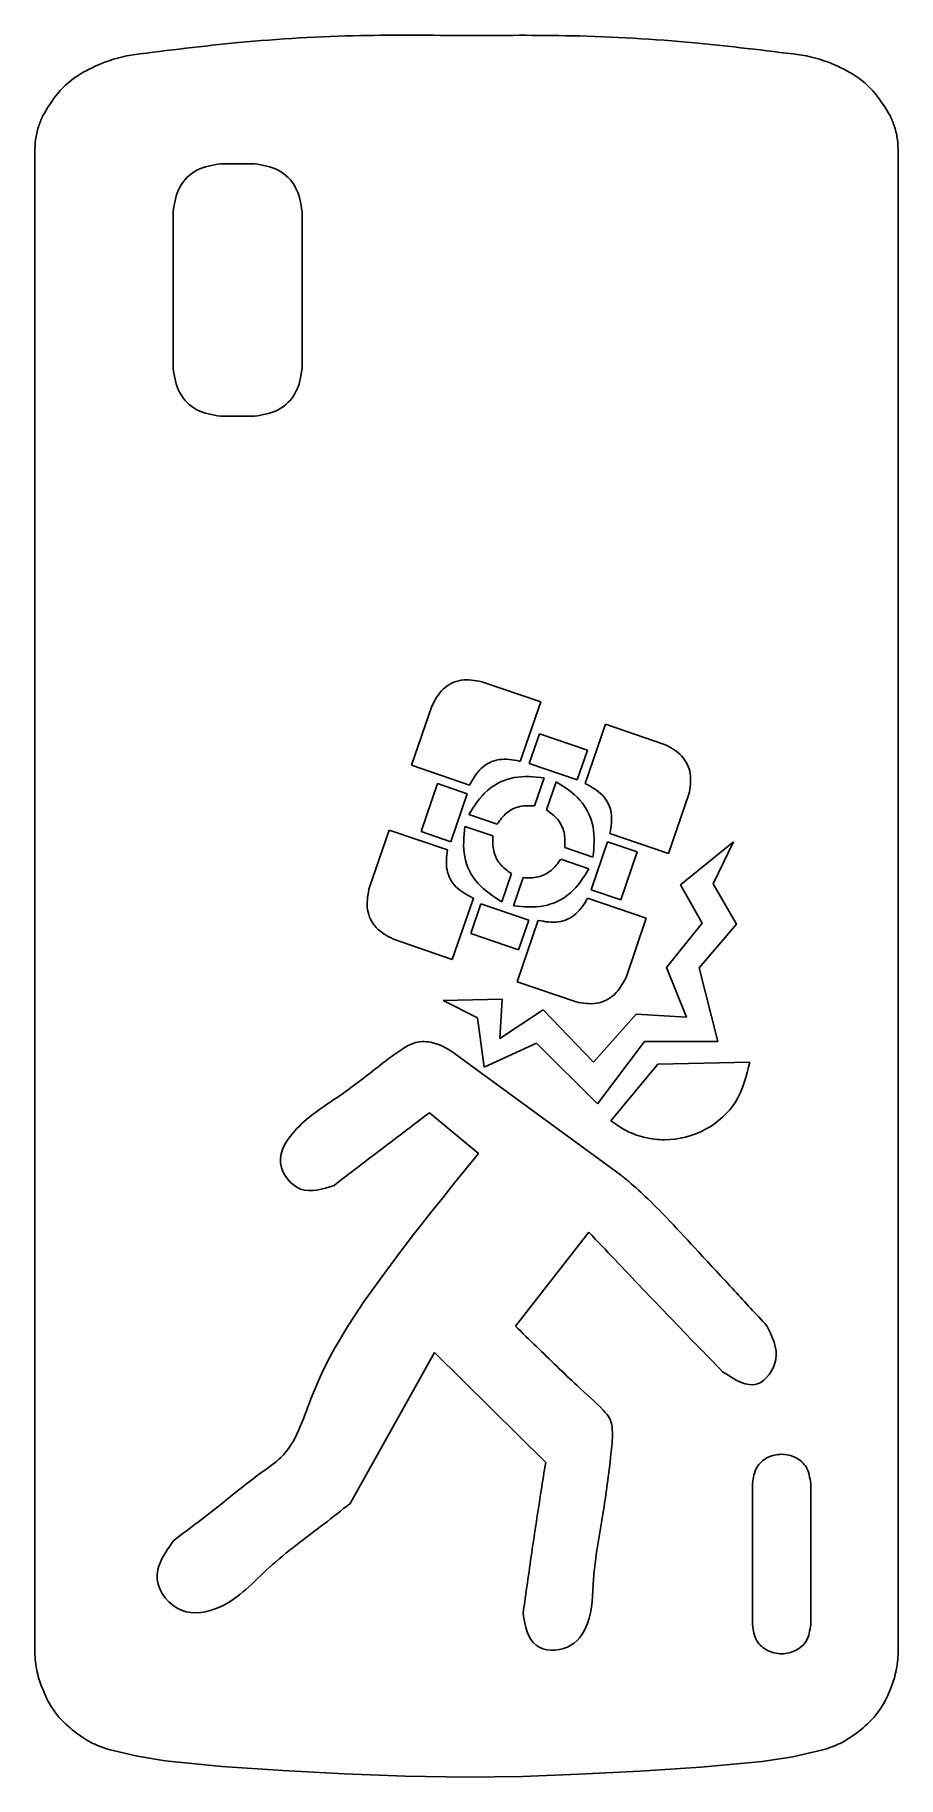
# Model space of a CAD drawing. Extents: x 0 to 62, y 0 to 124.
import ezdxf

# ---------------------------------------------------------------- set-up
doc = ezdxf.new("R2010")
doc.units = 0
doc.layers.get('0').update_dxf_attribs({"linetype": 'CONTINUOUS'})

msp = doc.modelspace()

# ---------------------------------------------------------------- linework, layer by layer
at = {"color": 7}
for p, q in [((30.9, 124.29), (30.9, 124.29)), ((0.13, 116.02), (0.13, 9.2)), ((61.68, 9.2), (61.68, 116.02)), ((13.38, 115.15), (13.38, 115.15)), ((15.78, 115.15), (15.78, 115.15)), ((19.18, 111.75), (19.18, 111.75)), ((9.98, 100.56), (9.98, 100.56)), ((19.18, 100.56), (19.18, 100.56)), ((13.38, 97.16), (13.38, 97.16)), ((15.78, 97.16), (15.78, 97.16)), ((51.29, 11), (51.29, 21.07)), ((55.44, 21.07), (55.44, 21.07)), ((55.44, 21.07), (55.44, 11)), ((53.37, 8.92), (53.37, 8.92)), ((5.5, 2.07), (7.45, 1.61)), ((7.45, 1.61), (9.43, 1.3)), ((9.43, 1.3), (13.47, 0.89)), ((47.62, 0.83), (51.98, 1.25)), ((51.98, 1.25), (54.16, 1.58)), ((54.16, 1.58), (56.31, 2.07)), ((13.47, 0.89), (17.82, 0.59)), ((17.82, 0.59), (22.18, 0.36)), ((22.18, 0.36), (26.54, 0.19)), ((26.54, 0.19), (30.9, 0.12)), ((30.9, 0.12), (34.9, 0.18)), ((34.9, 0.18), (38.9, 0.33)), ((38.9, 0.33), (43.26, 0.55)), ((43.26, 0.55), (47.62, 0.83))]:
    msp.add_line(p, q, dxfattribs=at)
at = {"color": 1}
for p, q in [((36.19, 76.79), (31.99, 78.23)), ((28.43, 76.49), (26.98, 72.27)), ((34.74, 72.55), (36.19, 76.79)), ((40.81, 75.21), (39.36, 70.96)), ((45.02, 73.76), (40.81, 75.21)), ((35.38, 72.4), (36.11, 74.52)), ((36.11, 74.52), (39.52, 73.35)), ((39.52, 73.35), (38.79, 71.23)), ((26.98, 72.27), (31.12, 70.85)), ((34.67, 72.57), (34.74, 72.55)), ((38.79, 71.23), (35.38, 72.4)), ((27.66, 67.55), (28.83, 70.96)), ((28.83, 70.96), (30.95, 70.24)), ((31.12, 70.85), (31.12, 70.85)), ((35.76, 69.38), (36.45, 71.38)), ((37.29, 71.09), (36.6, 69.09)), ((39.36, 70.96), (39.38, 70.95)), ((39.36, 70.96), (39.36, 70.96)), ((30.95, 70.24), (29.78, 66.82)), ((45.31, 65.98), (46.76, 70.2)), ((31.07, 68.75), (33.08, 68.06)), ((36.6, 69.09), (36.6, 69.09)), ((25.39, 67.65), (23.94, 63.43)), ((29.54, 66.23), (25.39, 67.65)), ((29.78, 66.82), (27.66, 67.55)), ((32.79, 67.23), (30.78, 67.91)), ((33.08, 68.06), (33.08, 68.06)), ((41.13, 67.41), (45.31, 65.98)), ((37.91, 66.41), (39.92, 65.72)), ((39.78, 63.4), (40.95, 66.81)), ((40.95, 66.81), (43.07, 66.09)), ((43.07, 66.09), (41.9, 62.67)), ((46.16, 63.75), (49.94, 66.82)), ((49.94, 66.82), (48.49, 63.82)), ((39.63, 64.88), (37.62, 65.57)), ((37.62, 65.57), (37.62, 65.57)), ((33.41, 62.54), (34.1, 64.55)), ((34.1, 64.55), (34.1, 64.55)), ((34.94, 64.26), (34.25, 62.25)), ((41.9, 62.67), (39.78, 63.4)), ((47.71, 61), (46.16, 63.75)), ((48.49, 63.82), (50.15, 60.93)), ((29.89, 58.43), (31.39, 62.8)), ((31.2, 60.28), (31.93, 62.4)), ((31.39, 62.8), (31.33, 62.82)), ((31.39, 62.8), (31.39, 62.8)), ((31.93, 62.4), (35.35, 61.23)), ((43.72, 61.36), (39.54, 62.8)), ((39.54, 62.8), (39.54, 62.8)), ((36.01, 61.22), (34.51, 56.84)), ((35.35, 61.23), (34.62, 59.11)), ((36.04, 61.21), (36.01, 61.22)), ((42.28, 57.14), (43.72, 61.36)), ((45.17, 57.86), (47.71, 61)), ((50.15, 60.93), (47.5, 57.82)), ((25.69, 59.87), (29.89, 58.43)), ((34.62, 59.11), (31.2, 60.28)), ((46.59, 54.32), (45.17, 57.86)), ((47.5, 57.82), (48.82, 52.57)), ((34.51, 56.84), (38.71, 55.4)), ((29.23, 55.51), (33.45, 55.59)), ((31.69, 54.27), (29.23, 55.51)), ((33.45, 55.59), (33.29, 52.78)), ((33.29, 52.78), (36.37, 54.83)), ((36.37, 54.83), (39.96, 51.09)), ((32.17, 50.74), (31.69, 54.27)), ((39.96, 51.09), (43.01, 54.53)), ((43.01, 54.53), (46.59, 54.32)), ((35.89, 52.46), (32.17, 50.74)), ((40.24, 48.13), (35.89, 52.46)), ((43.6, 52.57), (40.24, 48.13)), ((48.82, 52.57), (43.6, 52.57)), ((30.22, 51.61), (41.88, 43.08)), ((30.22, 51.61), (30.22, 51.61)), ((44.55, 50.95), (41.2, 46.92)), ((51.09, 51.11), (44.55, 50.95)), ((31.76, 44.59), (28.27, 47.5)), ((41.2, 46.92), (41.2, 46.92)), ((39.62, 38.98), (34.39, 32.28)), ((28.62, 30.41), (22.6, 19.64)), ((36.55, 22.57), (28.62, 30.41))]:
    msp.add_line(p, q, dxfattribs=at)
at = {"color": 7}
for points, knots in [([(30.9, 124.29), (28.39, 124.32), (22.96, 124.38), (15.03, 123.92), (9.65, 123.24), (7.15, 122.93)], [0, 0, 0, 0, 7.535392, 16.277098, 23.812511, 23.812511, 23.812511, 23.812511]), ([(54.65, 122.93), (52.16, 123.23), (46.77, 123.9), (38.84, 124.36), (33.41, 124.31), (30.9, 124.29)], [0, 0, 0, 0, 7.533486, 16.278245, 23.811953, 23.811953, 23.811953, 23.811953]), ([(5.11, 122.39), (4.51, 122.14), (3.26, 121.62), (1.71, 120.28), (1.02, 119.12), (0.68, 118.56)], [0, 0, 0, 0, 1.942495, 4.049333, 5.991645, 5.991645, 5.991645, 5.991645]), ([(7.15, 122.93), (6.93, 122.89), (6.46, 122.81), (5.77, 122.63), (5.32, 122.46), (5.11, 122.39)], [0, 0, 0, 0, 0.67123, 1.446506, 2.117379, 2.117379, 2.117379, 2.117379]), ([(56.7, 122.39), (56.49, 122.46), (56.03, 122.63), (55.35, 122.81), (54.87, 122.89), (54.65, 122.93)], [0, 0, 0, 0, 0.671179, 1.446124, 2.117024, 2.117024, 2.117024, 2.117024]), ([(61.12, 118.56), (60.79, 119.11), (60.08, 120.27), (58.54, 121.61), (57.29, 122.14), (56.7, 122.39)], [0, 0, 0, 0, 1.938252, 4.045857, 5.983848, 5.983848, 5.983848, 5.983848]), ([(0.68, 118.56), (0.58, 118.3), (0.35, 117.75), (0.16, 116.9), (0.14, 116.3), (0.13, 116.02)], [0, 0, 0, 0, 0.836224, 1.780797, 2.617283, 2.617283, 2.617283, 2.617283]), ([(61.68, 116.02), (61.67, 116.3), (61.65, 116.9), (61.46, 117.75), (61.23, 118.3), (61.12, 118.56)], [0, 0, 0, 0, 0.836514, 1.781091, 2.616965, 2.616965, 2.616965, 2.616965]), ([(9.98, 111.75), (10.08, 112.34), (10.26, 113.52), (11.62, 114.87), (12.79, 115.06), (13.38, 115.15)], [0, 0, 0, 0, 1.757302, 3.516161, 5.273597, 5.273597, 5.273597, 5.273597]), ([(13.38, 115.15), (13.65, 115.15), (14.18, 115.15), (14.98, 115.15), (15.51, 115.15), (15.78, 115.15)], [0, 0, 0, 0, 0.799207, 1.598413, 2.397619, 2.397619, 2.397619, 2.397619]), ([(15.78, 115.15), (16.37, 115.06), (17.55, 114.87), (18.9, 113.52), (19.09, 112.34), (19.18, 111.75)], [0, 0, 0, 0, 1.757364, 3.516273, 5.273771, 5.273771, 5.273771, 5.273771]), ([(9.98, 100.56), (9.98, 101.8), (9.98, 104.29), (9.98, 108.02), (9.98, 110.51), (9.98, 111.75)], [0, 0, 0, 0, 3.731214, 7.462426, 11.193639, 11.193639, 11.193639, 11.193639]), ([(19.18, 111.75), (19.18, 110.51), (19.18, 108.02), (19.18, 104.29), (19.18, 101.8), (19.18, 100.56)], [0, 0, 0, 0, 3.731213, 7.462425, 11.193639, 11.193639, 11.193639, 11.193639]), ([(13.38, 97.16), (12.79, 97.25), (11.62, 97.44), (10.26, 98.79), (10.08, 99.97), (9.98, 100.56)], [0, 0, 0, 0, 1.7573, 3.516158, 5.273596, 5.273596, 5.273596, 5.273596]), ([(19.18, 100.56), (19.09, 99.97), (18.9, 98.79), (17.55, 97.44), (16.37, 97.25), (15.78, 97.16)], [0, 0, 0, 0, 1.757359, 3.51627, 5.27377, 5.27377, 5.27377, 5.27377]), ([(15.78, 97.16), (15.51, 97.16), (14.98, 97.16), (14.18, 97.16), (13.65, 97.16), (13.38, 97.16)], [0, 0, 0, 0, 0.799206, 1.598412, 2.397619, 2.397619, 2.397619, 2.397619]), ([(51.29, 21.07), (51.35, 21.47), (51.45, 22.23), (52.33, 22.99), (53.37, 23.22), (54.4, 22.99), (55.28, 22.23), (55.38, 21.47), (55.44, 21.07)], [0, 0, 0, 0, 1.183887, 2.221486, 3.244541, 4.267748, 5.305289, 6.489156, 6.489156, 6.489156, 6.489156]), ([(55.44, 11), (55.38, 10.59), (55.28, 9.83), (54.4, 9.08), (53.37, 8.84), (52.33, 9.08), (51.45, 9.83), (51.35, 10.59), (51.29, 11)], [0, 0, 0, 0, 1.183888, 2.221479, 3.244697, 4.267762, 5.305411, 6.48932, 6.48932, 6.48932, 6.48932]), ([(0.13, 9.2), (0.13, 8.98), (0.15, 8.5), (0.24, 7.81), (0.36, 7.35), (0.42, 7.14)], [0, 0, 0, 0, 0.661568, 1.420756, 2.082266, 2.082266, 2.082266, 2.082266]), ([(56.31, 2.07), (56.53, 2.14), (57.02, 2.29), (57.7, 2.6), (58.13, 2.86), (58.33, 2.99), (58.33, 2.99), (58.79, 3.33), (59.74, 4.04), (60.8, 5.48), (61.2, 6.61), (61.39, 7.14), (61.39, 7.14), (61.44, 7.35), (61.56, 7.81), (61.66, 8.5), (61.67, 8.98), (61.68, 9.2)], [0, 0, 0, 0, 0.709728, 1.52257, 2.232281, 2.232281, 2.232281, 2.232281, 3.930828, 5.789772, 7.48864, 7.48864, 7.48864, 7.48864, 8.150214, 8.909534, 9.570777, 9.570777, 9.570777, 9.570777]), ([(0.42, 7.14), (0.61, 6.61), (1.01, 5.49), (2.07, 4.04), (3.02, 3.33), (3.47, 2.99)], [0, 0, 0, 0, 1.698456, 3.557323, 5.255999, 5.255999, 5.255999, 5.255999]), ([(3.47, 2.99), (3.67, 2.86), (4.11, 2.6), (4.79, 2.29), (5.27, 2.14), (5.5, 2.07)], [0, 0, 0, 0, 0.710022, 1.522789, 2.232728, 2.232728, 2.232728, 2.232728])]:
    msp.add_open_spline(points, degree=3, knots=knots, dxfattribs=at)
at = {"color": 1}
for points, knots in [([(31.99, 78.23), (31.5, 78.32), (30.53, 78.49), (29.12, 77.8), (28.66, 76.93), (28.43, 76.49)], [0, 0, 0, 0, 1.465701, 2.887939, 4.354108, 4.354108, 4.354108, 4.354108]), ([(46.76, 70.2), (46.84, 70.69), (47.01, 71.66), (46.32, 73.07), (45.46, 73.53), (45.02, 73.76)], [0, 0, 0, 0, 1.465976, 2.888626, 4.354684, 4.354684, 4.354684, 4.354684]), ([(31.12, 70.85), (31.36, 71.28), (31.82, 72.14), (33.23, 72.83), (34.19, 72.66), (34.67, 72.57)], [0, 0, 0, 0, 1.457502, 2.872869, 4.331435, 4.331435, 4.331435, 4.331435]), ([(36.45, 71.38), (35.72, 71.45), (34.29, 71.6), (32.23, 70.59), (31.46, 69.37), (31.07, 68.75)], [0, 0, 0, 0, 2.159174, 4.269752, 6.428947, 6.428947, 6.428947, 6.428947]), ([(39.92, 65.72), (39.99, 66.45), (40.13, 67.88), (39.12, 69.94), (37.9, 70.71), (37.29, 71.09)], [0, 0, 0, 0, 2.159172, 4.269718, 6.428457, 6.428457, 6.428457, 6.428457]), ([(39.38, 70.95), (39.82, 70.72), (40.68, 70.27), (41.38, 68.86), (41.21, 67.9), (41.13, 67.41)], [0, 0, 0, 0, 1.458444, 2.873564, 4.331, 4.331, 4.331, 4.331]), ([(33.08, 68.06), (33.29, 68.35), (33.7, 68.93), (34.7, 69.41), (35.4, 69.39), (35.76, 69.38)], [0, 0, 0, 0, 1.058322, 2.097815, 3.156095, 3.156095, 3.156095, 3.156095]), ([(36.6, 69.09), (36.89, 68.88), (37.46, 68.47), (37.95, 67.47), (37.92, 66.76), (37.91, 66.41)], [0, 0, 0, 0, 1.05847, 2.097777, 3.155655, 3.155655, 3.155655, 3.155655]), ([(30.78, 67.91), (30.71, 67.19), (30.57, 65.75), (31.58, 63.7), (32.8, 62.93), (33.41, 62.54)], [0, 0, 0, 0, 2.15932, 4.270174, 6.429466, 6.429466, 6.429466, 6.429466]), ([(34.1, 64.55), (33.81, 64.75), (33.24, 65.17), (32.75, 66.16), (32.78, 66.87), (32.79, 67.23)], [0, 0, 0, 0, 1.058241, 2.097884, 3.156306, 3.156306, 3.156306, 3.156306]), ([(31.33, 62.82), (30.91, 63.04), (30.07, 63.48), (29.37, 64.82), (29.48, 65.75), (29.54, 66.23)], [0, 0, 0, 0, 1.415288, 2.786874, 4.193098, 4.193098, 4.193098, 4.193098]), ([(34.25, 62.25), (34.98, 62.18), (36.41, 62.04), (38.47, 63.04), (39.24, 64.26), (39.63, 64.88)], [0, 0, 0, 0, 2.159247, 4.27017, 6.429097, 6.429097, 6.429097, 6.429097]), ([(37.62, 65.57), (37.41, 65.28), (37, 64.71), (36, 64.22), (35.3, 64.24), (34.94, 64.26)], [0, 0, 0, 0, 1.058343, 2.0979, 3.156134, 3.156134, 3.156134, 3.156134]), ([(23.94, 63.43), (23.86, 62.94), (23.69, 61.98), (24.38, 60.56), (25.25, 60.1), (25.69, 59.87)], [0, 0, 0, 0, 1.465854, 2.888479, 4.35479, 4.35479, 4.35479, 4.35479]), ([(39.54, 62.8), (39.3, 62.39), (38.81, 61.58), (37.44, 60.95), (36.51, 61.12), (36.04, 61.21)], [0, 0, 0, 0, 1.406339, 2.777882, 4.193027, 4.193027, 4.193027, 4.193027]), ([(38.71, 55.4), (39.2, 55.31), (40.17, 55.14), (41.59, 55.84), (42.04, 56.7), (42.28, 57.14)], [0, 0, 0, 0, 1.465846, 2.888161, 4.354517, 4.354517, 4.354517, 4.354517]), ([(21.47, 42.32), (20.64, 42.05), (19.01, 41.51), (17.01, 44.05), (19.01, 46.92), (21.83, 48.59), (24.34, 50.57), (26.05, 51.9), (27.31, 52.62), (28.79, 52.56), (29.68, 51.97), (30.22, 51.61)], [0, 0, 0, 0, 2.407892, 4.73398, 7.467813, 11.399259, 14.903456, 16.931498, 17.93874, 19.181837, 21.10601, 21.10601, 21.10601, 21.10601]), ([(41.2, 46.92), (41.57, 46.66), (42.31, 46.14), (43.62, 45.68), (45.55, 45.45), (48.02, 46.08), (50.38, 48.17), (50.85, 50.12), (51.09, 51.11)], [0, 0, 0, 0, 1.344758, 2.710449, 4.120827, 7.135927, 10.056536, 13.0402, 13.0402, 13.0402, 13.0402]), ([(28.27, 47.5), (27.86, 47.19), (26.52, 46.18), (24.25, 44.46), (22.4, 43.04), (21.47, 42.32)], [0, 0, 0, 0, 1.564111, 5.028313, 8.550447, 8.550447, 8.550447, 8.550447]), ([(10.05, 17.02), (11.21, 17.89), (13.36, 19.52), (15.82, 21.55), (18.62, 23.46), (20.23, 29.15), (25.01, 36.28), (29.48, 41.79), (31.76, 44.59)], [0, 0, 0, 0, 4.351398, 8.068874, 9.643399, 14.336001, 24.757942, 35.570832, 35.570832, 35.570832, 35.570832]), ([(41.88, 43.08), (42.08, 42.92), (42.74, 42.36), (43.95, 41.28), (44.89, 40.3), (45.4, 39.77)], [0, 0, 0, 0, 0.769708, 2.613561, 4.83892, 4.83892, 4.83892, 4.83892]), ([(45.4, 39.77), (46.08, 39.04), (47.61, 37.38), (49.92, 34.91), (51.54, 33.14), (52.31, 32.31)], [0, 0, 0, 0, 2.986895, 6.772729, 10.165002, 10.165002, 10.165002, 10.165002]), ([(49.16, 29.03), (47.92, 30.31), (45.34, 32.96), (42.18, 36.29), (40.24, 38.33), (39.62, 38.98)], [0, 0, 0, 0, 5.343338, 11.092648, 13.779823, 13.779823, 13.779823, 13.779823]), ([(52.31, 32.31), (52.7, 31.53), (53.45, 30.07), (51.61, 27.43), (50.03, 28.47), (49.16, 29.03)], [0, 0, 0, 0, 2.484929, 4.669075, 7.296229, 7.296229, 7.296229, 7.296229]), ([(34.39, 32.28), (34.89, 31.79), (36.36, 30.38), (38.43, 28.33), (40.25, 26.74), (41.23, 25.65), (41.35, 24.51), (41.11, 22.26), (40.66, 18.74), (39.86, 14.76), (39.92, 11.34), (38.33, 9.03), (35.38, 9.15), (35.09, 10.89), (34.94, 11.8)], [0, 0, 0, 0, 2.088663, 6.110304, 8.698492, 9.426302, 10.382348, 11.974174, 16.298408, 20.972239, 24.167129, 26.372359, 28.612614, 31.06712, 31.06712, 31.06712, 31.06712]), ([(34.94, 11.8), (35.14, 13.24), (35.55, 16.16), (36.1, 19.75), (36.44, 21.9), (36.55, 22.57)], [0, 0, 0, 0, 4.370881, 8.841856, 10.892377, 10.892377, 10.892377, 10.892377]), ([(22.6, 19.64), (21.99, 19.15), (20.07, 17.61), (16.83, 15.33), (14.11, 12.19), (10.43, 11.47), (8.14, 14.34), (9.4, 16.1), (10.05, 17.02)], [0, 0, 0, 0, 2.35761, 7.354761, 11.877957, 14.591195, 17.384845, 20.436631, 20.436631, 20.436631, 20.436631])]:
    msp.add_open_spline(points, degree=3, knots=knots, dxfattribs=at)

doc.saveas('drawing.dxf')
